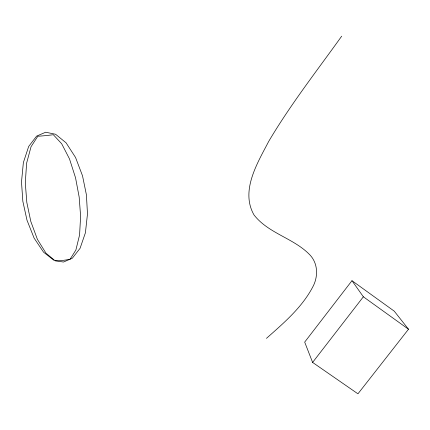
<?xml version="1.0" encoding="UTF-8"?>
<svg xmlns="http://www.w3.org/2000/svg" width="430" height="430" viewBox="0 0 430 430"><rect width="100%" height="100%" fill="white"/><g stroke="black" fill="none" stroke-linecap="round" stroke-linejoin="round"><path stroke-width="0.64" d="M341.683 36.184C316.829 70.912 290.417 104.662 268.659 141.486C257.484 163.04 240.187 190.786 254.012 214.952C268.46 233.538 293.744 238.129 309.837 254.845C317.689 262.993 318.248 275.318 313.637 285.24C302.913 306.778 284.133 322.667 266.45 338.356M351.976 280.688L304.687 342.103L312.605 362.42L357.943 393.815L408.5 329.229L394.256 311.164L351.976 280.688L363.355 296.786L408.5 329.229M312.605 362.42L363.355 296.786M55.115 260.752A14.722 3.193 -8.4 0 0 70.149 259.145L75.89 249.997L79.577 234.968L80.609 216.295L79.174 197.085L75.54 177.794L69.504 158.928L61.678 143.749L53.309 134.703A15.125 1.123 -6.3 0 1 37.84 136.208L31.03 146.754L26.612 163.185L25.295 182.857L26.816 202.439L30.809 221.461L37.431 239.402L45.983 253.179L55.11 260.752L63.463 262.037L72.283 258.263L80.071 248.325L85.419 232.764L87.483 213.914L86.408 194.817L82.528 175.849L75.54 157.455L66.064 142.803L55.567 134.257L45.698 132.23L36.62 136.1L28.67 146.463L23.36 162.626L21.5 181.987L22.844 201.31L26.988 220.187L34.131 238.155L43.581 252.2L53.868 260.236"/></g></svg>
